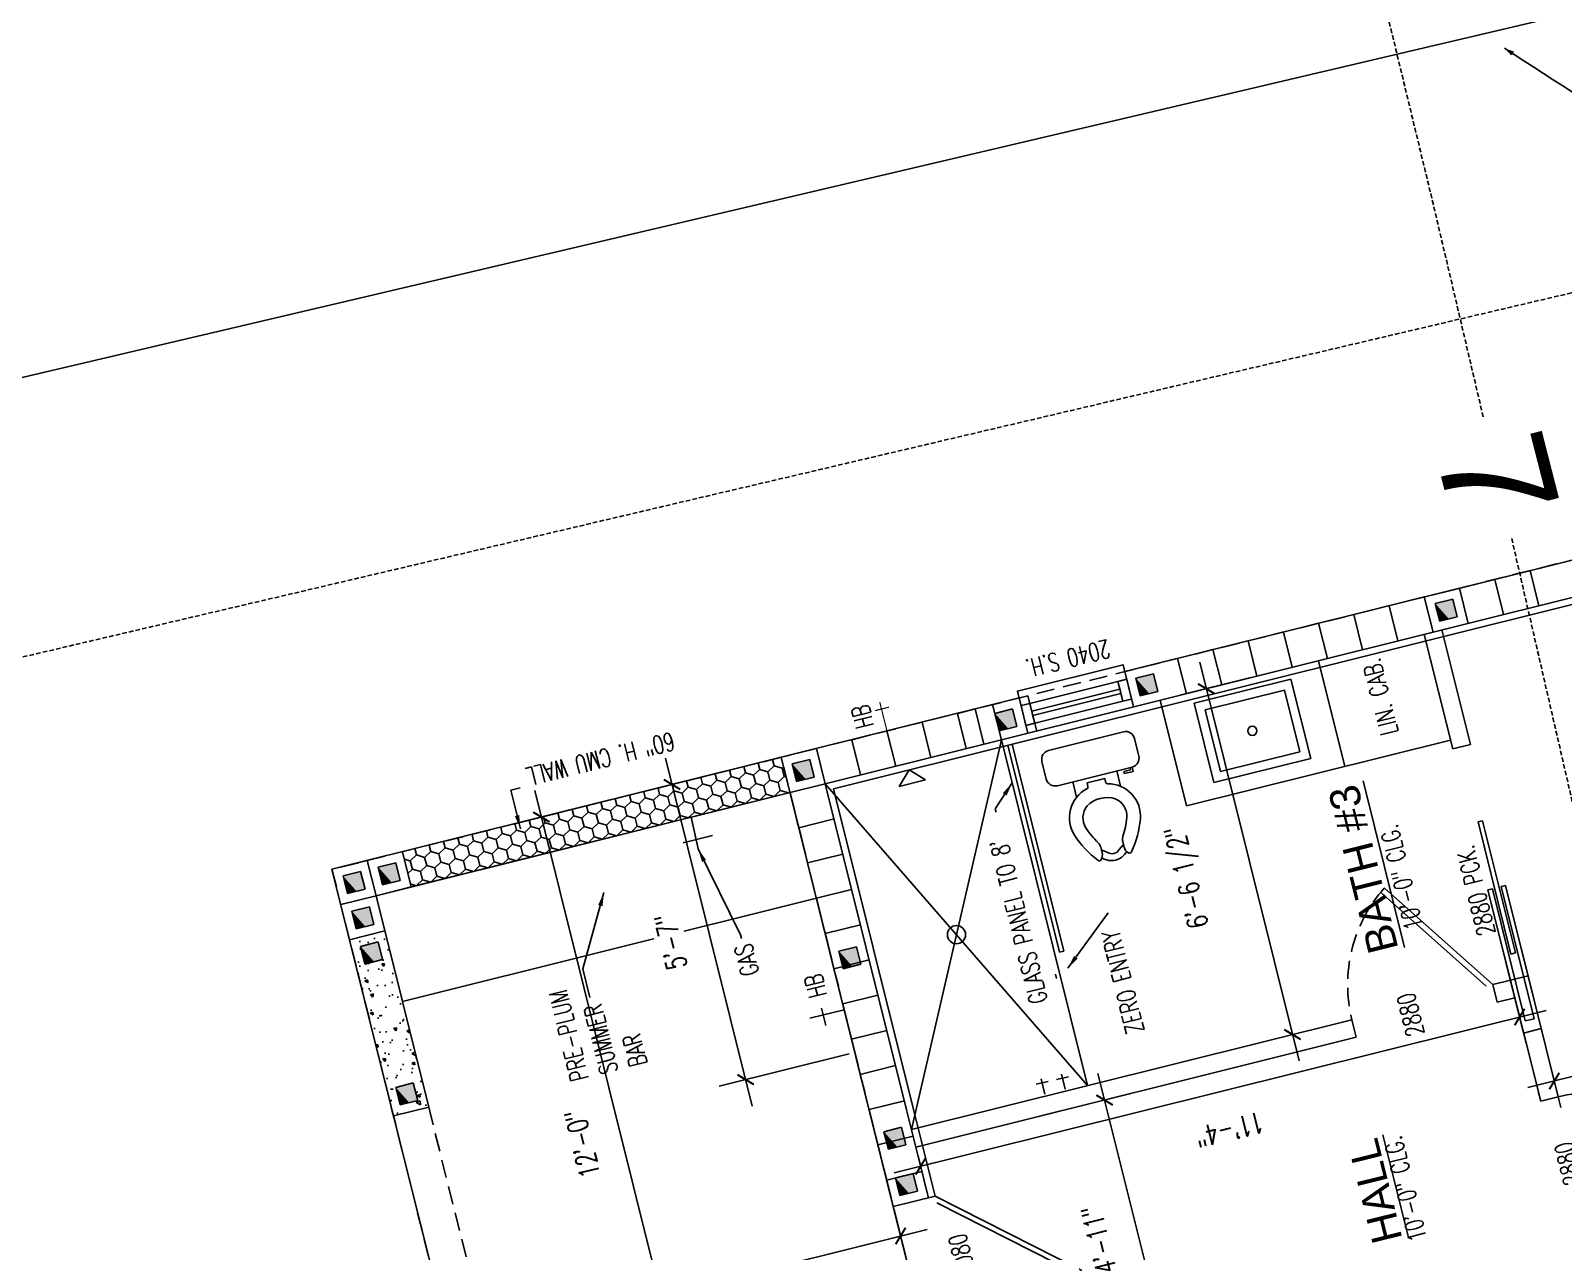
# Model space of a CAD drawing. Header units: inches. Extents: x -25328 to 8149, y -5530 to 4336.
# Drawn here: x -18442.4 to -18104.7, y 2830.9 to 3099.8 of the extents above; entities that cross this region are included whole.
import ezdxf
from ezdxf.enums import TextEntityAlignment as Align

# ---------------------------------------------------------------- set-up
doc = ezdxf.new("R2010")
doc.units = ezdxf.units.IN
doc.header["$LTSCALE"] = 16
doc.header["$MEASUREMENT"] = 0
doc.linetypes.add('HIDDEN', pattern=[0.375, 0.25, -0.125])
doc.linetypes.add('HIDDEN2', pattern=[0.1875, 0.125, -0.0625])
doc.layers.get('0').update_dxf_attribs({"linetype": 'CONTINUOUS'})
doc.layers.get('DEFPOINTS').update_dxf_attribs({"linetype": 'CONTINUOUS'})
doc.layers.add('AREA', color=7, linetype='HIDDEN', plot=False)
for name, color, linetype in [('B', 6, 'CONTINUOUS'), ('B1_1', 6, 'CONTINUOUS'), ('BLOCK', 8, 'CONTINUOUS'), ('CEILING', 8, 'CONTINUOUS'), ('CELLS', 165, 'CONTINUOUS'), ('CONC', 3, 'CONTINUOUS'), ('COUNTER', 2, 'CONTINUOUS'), ('DIM', 5, 'CONTINUOUS'), ('DIMS', 5, 'CONTINUOUS'), ('DOORS', 1, 'CONTINUOUS'), ('DRY WALL', 8, 'CONTINUOUS'), ('EASEMENT', 1, 'HIDDEN2'), ('EG_CONT-MNR', 21, 'HIDDEN'), ('FIXTURES', 2, 'CONTINUOUS'), ('PLUMBING', 4, 'CONTINUOUS'), ('TEXT', 11, 'CONTINUOUS'), ('TEXT ROOM', 3, 'CONTINUOUS'), ('TOPO', 30, 'CONTINUOUS'), ('WALLS EXT', 6, 'CONTINUOUS'), ('WALLS INT', 6, 'CONTINUOUS'), ('WINDOWS', 1, 'CONTINUOUS')]:
    doc.layers.add(name, color=color, linetype=linetype)
doc.styles.add('ATT', font='txt')
doc.styles.add('PAYTAS RM', font='romans.shx', dxfattribs={"width": 0.7, "height": 4.5})
doc.styles.add('PAYTS NOTES', font='romans.shx', dxfattribs={"width": 0.7, "height": 4.5})
doc.styles.get("Standard").update_dxf_attribs({"font": 'arial.ttf'})
doc.styles.add('TECHTXT', font='stylu.ttf', dxfattribs={"width": 0.7, "height": 2.1})
doc.styles.add('TEST', font='swissk.ttf', dxfattribs={"height": 4})
doc.dimstyles.new('DIM- PAYTAS', dxfattribs={"dimscale": 48, "dimtxt": 0.1, "dimasz": 0.0625, "dimexe": 0.125, "dimexo": 0.125, "dimgap": 0.125, "dimtad": 1, "dimdec": 1, "dimzin": 3, "dimdsep": 46, "dimlunit": 4, "dimtxsty": 'PAYTAS RM', "dimblk": 'ARCHTICK', "dimcen": 0.09, "dimdle": 0.125, "dimclrd": 5, "dimclre": 5, "dimclrt": 11, "dimadec": 0, "dimazin": 0, "dimtfac": 1, "dimtdec": 1, "dimtofl": 0, "dimtmove": 2, "dimatfit": 3, "dimfxl": 0, "dimfrac": 2, "dimtolj": 1, "dimtzin": 3, "dimarcsym": 0})
doc.dimstyles.new('TIES', dxfattribs={"dimscale": 3, "dimtxt": 0.7, "dimasz": 0.45, "dimexe": 0.175, "dimexo": 0.35, "dimgap": 0.1, "dimtad": 0, "dimzin": 0, "dimdsep": 46, "dimtxsty": 'TECHTXT', "dimblk": 'AR1', "dimcen": 0.35, "dimse1": 1, "dimse2": 1, "dimclrd": 256, "dimclre": 256, "dimclrt": 256, "dimaunit": 1, "dimadec": 3, "dimazin": 0, "dimtfac": 1, "dimtofl": 0, "dimtmove": 2, "dimatfit": 0, "dimldrblk": 'AR1', "dimfxl": 0, "dimtolj": 1, "dimtzin": 0, "dimlwd": -1, "dimlwe": 13, "dimarcsym": 0})

# ---------------------------------------------------------------- blocks, each defined once
blk = doc.blocks.new('AR1')
at = {"linetype": 'ByBlock', "lineweight": -2}
blk.add_line((-1, 0), (0, 0), dxfattribs=at)
for centre, radius, start, end in [((-0.22, 2.19), 2.19, 244.2254, 271.2824), ((-0.22, -2.19), 2.19, 88.7176, 115.7746), ((-1.25, 0), 0.251, 316.4507, 43.5493), ((-0.22, 2.19), 2.24, 249.0489, 257.1574), ((-0.22, -2.19), 2.24, 102.8426, 110.9511)]:
    blk.add_arc(centre, radius, start, end, dxfattribs=at)
blk = doc.blocks.new('15PTOI06')
at = {"color": 0, "linetype": 'ByBlock'}
for p, q in [((2, 10.5), (6, 10.5)), ((0, -8.5), (0, 8.5)), ((8, 8.5), (8, -8.5)), ((11.5, 5), (8, 5)), ((9, 2), (9.765178, 2)), ((9, -2), (9, 2)), ((23.431562, 2.5), (24.727861, 2.5)), ((24.931034, 1.327586), (24.062054, 2.5)), ((9.765178, -2), (9, -2)), ((23.431562, -2.5), (24.690476, -2.5)), ((24.931034, -1.327586), (24.062054, -2.5)), ((11.5, -5), (8, -5)), ((9, -6.5), (8.5, -6.5)), ((8.5, -6.5), (8.5, -8)), ((9, -8.5), (9, -6.5)), ((8.5, -8), (8, -8)), ((8, -8.5), (9, -8.5)), ((6, -10.5), (2, -10.5))]:
    blk.add_line(p, q, dxfattribs=at)
for centre, radius, start, end in [((2, 8.5), 2, 90, 180), ((6, 8.5), 2, 0, 90), ((17.25, 0.65), 7.210062, 71.816347, 166.116636), ((12, -13.75), 22.534695, 51.265418, 70.559965), ((17.25, 0.65), 4.210062, 71.816347, 142.891702), ((12, -13.75), 19.534695, 57.937508, 70.559965), ((25.787408, 3.438228), 0.5, 314.939898, 51.265418), ((9.765178, 2.5), 0.5, 270, 346.116636), ((19.118098, 0), 6.118098, 147.797266, 212.202734), ((23.431562, 4.5), 2, 237.937508, 270), ((24.727861, 4.5), 2, 270, 314.939898), ((23.666667, 0), 1.833333, 313.602819, 46.397181), ((23.166667, 0), 3.833333, 313.602819, 46.397181), ((9.765178, -2.5), 0.5, 13.883364, 90), ((17.25, -0.65), 7.210062, 193.883364, 288.183653), ((17.25, -0.65), 4.210062, 217.108298, 288.183653), ((12, 13.75), 19.534695, 289.440035, 302.062492), ((23.431562, -4.5), 2, 90, 122.062492), ((24.690476, -4.5), 2, 44.162471, 90), ((25.766527, -3.454957), 0.5, 308.665009, 44.162471), ((12, 13.75), 22.534695, 289.440035, 308.665009), ((2, -8.5), 2, 180, 270), ((6, -8.5), 2, 270, 0)]:
    blk.add_arc(centre, radius, start, end, dxfattribs=at)
at = {"color": 0, "linetype": 'ByBlock', "style": 'ATT', "flags": 3}
blk.add_attdef('ITEM', (0, -19.5), '', height=6, dxfattribs=at)
blk = doc.blocks.new('CELL')
at = {"layer": 'CELLS', "linetype": 'Continuous'}
for p, q in [((-1.99, -1.89), (-1.99, 2.11)), ((-1.99, 2.11), (2.01, 2.11)), ((2.01, 2.11), (2.01, -1.89)), ((2.01, -1.89), (-1.99, -1.89))]:
    blk.add_line(p, q, dxfattribs=at)
for points in [[(-1.99, 2.11), (-1.99, -1.89), (2.01, 2.11), (-0.07, -1.89)], [(2.01, 2.11), (-0.07, -1.89), (2.01, -0.79), (1.71, -1.89)], [(2.01, -0.79), (1.71, -1.89), (2.01, -1.89)]]:
    blk.add_solid(points, dxfattribs=at)
blk = doc.blocks.new('_ArchTick')
at = {"color": 0, "linetype": 'ByBlock', "const_width": 0.15}
blk.add_lwpolyline([(-0.5, -0.5), (0.5, 0.5)], dxfattribs=at)
blk = doc.blocks.new('*D448')
at = {"layer": 'DEFPOINTS', "color": 0, "transparency": 16777216}
for p in [(-24682.61, 3512.06), (-24682.61, 3503.86), (-24538.61, 3464.38)]:
    blk.add_point(p, dxfattribs=at)
at = {"layer": 'DIM', "color": 5, "lineweight": -2, "transparency": 16777216}
for p, q in [((-24538.61, 3470.38), (-24538.61, 3509.86)), ((-24682.61, 3506.06), (-24682.61, 3497.86)), ((-24532.61, 3503.86), (-24688.61, 3503.86))]:
    blk.add_line(p, q, dxfattribs=at)
at = {"layer": 'DIM', "color": 5, "lineweight": -2, "transparency": 16777216, "xscale": 3, "yscale": 3, "zscale": 3, "rotation": 180}
blk.add_blockref('_ArchTick', (-24682.61, 3503.86), dxfattribs=at)
at = {"layer": 'DIM', "color": 5, "lineweight": -2, "transparency": 16777216, "xscale": 3, "yscale": 3, "zscale": 3}
blk.add_blockref('_ArchTick', (-24538.61, 3503.86), dxfattribs=at)
at = {"layer": 'DIM', "color": 11, "transparency": 16777216, "insert": (-24610.61, 3512.53), "char_height": 4.5, "attachment_point": 5, "style": 'PAYTAS RM'}
blk.add_mtext('\\A1;12\'-0"', dxfattribs=at)
blk = doc.blocks.new('*D449')
at = {"layer": 'DEFPOINTS', "color": 0, "transparency": 16777216}
for p in [(-24682.61, 3507.4), (-24647.29, 3507.4), (-24682.61, 3449.4)]:
    blk.add_point(p, dxfattribs=at)
at = {"layer": 'DIM', "color": 5, "lineweight": -2, "transparency": 16777216}
for p, q in [((-24647.29, 3443.4), (-24647.29, 3513.4)), ((-24676.61, 3507.4), (-24641.29, 3507.4)), ((-24676.61, 3449.4), (-24641.29, 3449.4))]:
    blk.add_line(p, q, dxfattribs=at)
at = {"layer": 'DIM', "color": 5, "lineweight": -2, "transparency": 16777216, "xscale": 3, "yscale": 3, "zscale": 3}
for p, rotation in [((-24647.29, 3507.4), 90), ((-24647.29, 3449.4), 270)]:
    blk.add_blockref('_ArchTick', p, dxfattribs=dict(at, rotation=rotation))
at = {"layer": 'DIM', "color": 11, "transparency": 16777216, "insert": (-24660.55, 3474.51), "char_height": 4.5, "attachment_point": 5, "rotation": 90, "style": 'PAYTAS RM'}
blk.add_mtext('\\A1;4\'-10"', dxfattribs=at)
blk = doc.blocks.new('*D465')
at = {"layer": 'DEFPOINTS', "color": 0, "transparency": 16777216}
for p in [(-24649, 3301.4), (-24645.99, 3301.4), (-24636.61, 3157.4)]:
    blk.add_point(p, dxfattribs=at)
at = {"layer": 'DIMS', "color": 5, "lineweight": -2, "transparency": 16777216}
for p, q in [((-24649, 3151.4), (-24649, 3307.4)), ((-24651.99, 3301.4), (-24655, 3301.4)), ((-24642.61, 3157.4), (-24655, 3157.4))]:
    blk.add_line(p, q, dxfattribs=at)
at = {"layer": 'DIMS', "color": 5, "lineweight": -2, "transparency": 16777216, "xscale": 3, "yscale": 3, "zscale": 3}
for p, rotation in [((-24649, 3301.4), 90), ((-24649, 3157.4), 270)]:
    blk.add_blockref('_ArchTick', p, dxfattribs=dict(at, rotation=rotation))
at = {"layer": 'DIMS', "color": 11, "transparency": 16777216, "insert": (-24657.68, 3229.4), "char_height": 4.5, "attachment_point": 5, "rotation": 90, "style": 'PAYTAS RM'}
blk.add_mtext('\\A1;12\'-0"', dxfattribs=at)
blk = doc.blocks.new('*D466')
at = {"layer": 'DEFPOINTS', "color": 0, "transparency": 16777216}
for p in [(-24625.11, 3354.9), (-24546.61, 3354.9), (-24546.61, 3339.07)]:
    blk.add_point(p, dxfattribs=at)
at = {"layer": 'DIMS', "color": 5, "lineweight": -2, "transparency": 16777216}
for p, q in [((-24546.61, 3345.07), (-24546.61, 3360.9)), ((-24631.11, 3354.9), (-24540.61, 3354.9))]:
    blk.add_line(p, q, dxfattribs=at)
at = {"layer": 'DIMS', "color": 5, "lineweight": -2, "transparency": 16777216, "xscale": 3, "yscale": 3, "zscale": 3, "rotation": 180}
blk.add_blockref('_ArchTick', (-24625.11, 3354.9), dxfattribs=at)
at = {"layer": 'DIMS', "color": 5, "lineweight": -2, "transparency": 16777216, "xscale": 3, "yscale": 3, "zscale": 3}
blk.add_blockref('_ArchTick', (-24546.61, 3354.9), dxfattribs=at)
at = {"layer": 'DIMS', "color": 11, "transparency": 16777216, "insert": (-24585.86, 3368.5), "char_height": 4.5, "attachment_point": 5, "style": 'PAYTAS RM'}
blk.add_mtext('\\A1;6\'-6 1/2"', dxfattribs=at)
blk = doc.blocks.new('A$C1FC876C1')
at = {"layer": 'DOORS'}
for p, q in [((0, 18.07), (26.42, 0)), ((26.42, 1.5), (0.72, 19.08)), ((26.42, 0), (26.42, 1.5))]:
    blk.add_line(p, q, dxfattribs=at)
at = {"layer": 'DOORS', "color": 8, "linetype": 'HIDDEN'}
blk.add_arc((26.45, -0.07), 32.07, 90.0483, 145.5621, dxfattribs=at)
blk = doc.blocks.new('*D470')
at = {"layer": 'CONC', "color": 5, "lineweight": -2, "transparency": 16777216}
for p, q in [((-24633.47, 3447.4), (-24633.47, 3299.4)), ((-24631.11, 3441.4), (-24639.47, 3441.4)), ((-24631.11, 3305.4), (-24639.47, 3305.4))]:
    blk.add_line(p, q, dxfattribs=at)
at = {"layer": 'DEFPOINTS', "color": 0, "transparency": 16777216}
for p in [(-24625.11, 3441.4), (-24633.47, 3305.4), (-24625.11, 3305.4)]:
    blk.add_point(p, dxfattribs=at)
at = {"layer": 'CONC', "color": 5, "lineweight": -2, "transparency": 16777216, "xscale": 3, "yscale": 3, "zscale": 3}
for p, rotation in [((-24633.47, 3441.4), 90), ((-24633.47, 3305.4), 270)]:
    blk.add_blockref('_ArchTick', p, dxfattribs=dict(at, rotation=rotation))
at = {"layer": 'CONC', "color": 11, "transparency": 16777216, "insert": (-24642.15, 3373.4), "char_height": 4.5, "attachment_point": 5, "rotation": 90, "style": 'PAYTAS RM'}
blk.add_mtext('\\A1;11\'-4"', dxfattribs=at)
blk = doc.blocks.new('A$C525b841c')
at = {"layer": 'FIXTURES'}
for p, q in [((0, 0), (0, 22)), ((0, 22), (18, 22)), ((18, 22), (18, 0)), ((2, 20), (16, 20)), ((2, 2), (2, 20)), ((16, 20), (16, 2)), ((16, 2), (2, 2)), ((18, 0), (0, 0))]:
    blk.add_line(p, q, dxfattribs=at)
blk.add_circle((9, 11), 1, dxfattribs=at)
blk = doc.blocks.new('pv_dr_pocket')
at = {"linetype": 'ByBlock'}
for p, q in [((0, 4), (13, 4)), ((0, 4), (0, 3)), ((0, 3), (12, 3)), ((12, 3), (12, 1)), ((13, 4), (13, 0)), ((-6.02, 2.5), (5.98, 2.5)), ((-6.02, 1.5), (-6.02, 2.5)), ((-6.02, 1.5), (5.98, 1.5)), ((5.98, 1.5), (5.98, 2.5)), ((5.98, 1.5), (5.98, 2.5)), ((0, 1), (12, 1)), ((0, 1), (0, 0)), ((0, 0), (13, 0))]:
    blk.add_line(p, q, dxfattribs=at)
blk = doc.blocks.new('*D478')
at = {"layer": 'DEFPOINTS', "color": 0, "transparency": 16777216}
for p in [(-24605.61, 3474.19), (-24538.61, 3449.4), (-24605.61, 3444.65)]:
    blk.add_point(p, dxfattribs=at)
at = {"layer": 'DIM', "color": 5, "lineweight": -2, "transparency": 16777216}
for p, q in [((-24605.61, 3450.65), (-24605.61, 3480.19)), ((-24538.61, 3455.4), (-24538.61, 3480.19)), ((-24532.61, 3474.19), (-24611.61, 3474.19))]:
    blk.add_line(p, q, dxfattribs=at)
at = {"layer": 'DIM', "color": 5, "lineweight": -2, "transparency": 16777216, "xscale": 3, "yscale": 3, "zscale": 3, "rotation": 180}
blk.add_blockref('_ArchTick', (-24605.61, 3474.19), dxfattribs=at)
at = {"layer": 'DIM', "color": 5, "lineweight": -2, "transparency": 16777216, "xscale": 3, "yscale": 3, "zscale": 3}
blk.add_blockref('_ArchTick', (-24538.61, 3474.19), dxfattribs=at)
at = {"layer": 'DIM', "color": 11, "transparency": 16777216, "insert": (-24572.11, 3482.87), "char_height": 4.5, "attachment_point": 5, "style": 'PAYTAS RM', "bg_fill": 3, "box_fill_scale": 1.25, "bg_fill_color": 256, "bg_fill_true_color": 13158600, "bg_fill_transparency": 0}
blk.add_mtext('\\A1;5\'-7"', dxfattribs=at)
blk = doc.blocks.new('*D514')
at = {"layer": 'DEFPOINTS', "color": 0, "transparency": 16777216}
for p in [(-24629.11, 3418.99), (-24688.11, 3416.38), (-24629.11, 3398.56)]:
    blk.add_point(p, dxfattribs=at)
at = {"layer": 'WALLS INT', "color": 5, "lineweight": -2, "transparency": 16777216}
for p, q in [((-24688.11, 3410.38), (-24688.11, 3392.56)), ((-24629.11, 3412.99), (-24629.11, 3392.56)), ((-24694.11, 3398.56), (-24623.11, 3398.56))]:
    blk.add_line(p, q, dxfattribs=at)
at = {"layer": 'WALLS INT', "color": 5, "lineweight": -2, "transparency": 16777216, "xscale": 3, "yscale": 3, "zscale": 3, "rotation": 180}
blk.add_blockref('_ArchTick', (-24688.11, 3398.56), dxfattribs=at)
at = {"layer": 'WALLS INT', "color": 5, "lineweight": -2, "transparency": 16777216, "xscale": 3, "yscale": 3, "zscale": 3}
blk.add_blockref('_ArchTick', (-24629.11, 3398.56), dxfattribs=at)
at = {"layer": 'WALLS INT', "color": 11, "transparency": 16777216, "insert": (-24658.61, 3407.24), "char_height": 4.5, "attachment_point": 5, "style": 'PAYTAS RM', "bg_fill": 3, "box_fill_scale": 1.25, "bg_fill_color": 256, "bg_fill_true_color": 13158600, "bg_fill_transparency": 0}
blk.add_mtext('\\A1;4\'-11"', dxfattribs=at)
blk = doc.blocks.new('A$Cbfb5cab8')
at = {"layer": 'DIM'}
h = blk.add_hatch(dxfattribs=at)
h.set_pattern_fill('AR-CONC', color=256)
h.set_pattern_definition([(50, (4603.4647, -1479.6814), (7.172602, -0.627521), [0.75, -8.25]), (355, (4603.465, -1479.6814), (-1.387513, 7.521921), [0.6, -6.6]), (100.45144, (4604.0624, -1479.734), (5.785088, 6.8944), [0.637402, -7.011421]), (46.1842, (4603.465, -1477.681), (10.672413, -1.655193), [1.125, -12.375]), (96.63564, (4604.354, -1477.819), (9.34662, 9.741186), [0.956103, -10.517138]), (351.18416, (4603.465, -1477.681), (9.34662, 9.741186), [0.9, -9.9]), (21, (4604.4647, -1478.1814), (5.9690705, -4.026189), [0.75, -8.25]), (326, (4604.465, -1478.1814), (2.433153, 7.2515), [0.6, -6.6]), (71.45144, (4604.962, -1478.517), (8.402224, 3.225312), [0.637402, -7.011421]), (37.5, (4603.4647, -1479.6814), (0.1215986, 3.3289385), [0, -6.52, 0, -6.7, 0, -6.625]), (7.5, (4603.4647, -1479.6814), (2.6306954, 3.944117), [0, -3.82, 0, -6.37, 0, -2.525]), (327.5, (4601.2347, -1479.6814), (5.3382244, -0.2255487), [0, -2.5, 0, -7.8, 0, -10.35]), (317.5, (4600.2347, -1479.6814), (5.8318617, 1.00105), [0, -3.25, 0, -5.18, 0, -7.35])])
h.paths.add_polyline_path([(787.07, 1074.13), (787.07, 1082.13), (747.07, 1082.13), (747.07, 1074.13)])
h.paths.add_polyline_path([(753.07, 1076.13), (749.07, 1076.13), (749.07, 1080.13), (753.07, 1080.13)], flags=16)
h.paths.add_polyline_path([(781.07, 1076.13), (781.07, 1080.13), (785.07, 1080.13), (785.07, 1076.13)], flags=16)
at = {"layer": 'WALLS INT'}
h = blk.add_hatch(dxfattribs=at)
h.set_pattern_fill('HONEY', color=165, scale=15, style=0)
h.set_pattern_definition([(0, (4603.4647, -1497.6814), (2.8125, 1.62379763), [1.875, -3.75]), (120, (4603.4647, -1497.6814), (-2.8125, 1.62379763), [1.875, -3.75]), (60, (4603.4647, -1497.6814), (6e-16, 3.24759526), [-3.75, 1.875])])
h.paths.add_polyline_path([(795.07, 980.13), (803.07, 980.13), (803.07, 1066.13), (795.07, 1066.13)])
at = {"layer": 'AREA'}
blk.add_lwpolyline([(507.07, 424.13), (707.07, 424.13), (707.07, 396.13), (803.07, 396.13), (803.07, 980.13), (659.07, 980.13), (659.07, 1038.13), (486.85, 1038.13), (486.85, 1038.13), (486.85, 920.11), (225.07, 920.11)], dxfattribs=at)
at = {"layer": 'B1_1'}
blk.add_line((712.57, 836.13), (712.57, 836.13), dxfattribs=at)
at = {"layer": 'BLOCK'}
for p, q in [((787.07, 1082.13), (787.07, 1074.13)), ((795.07, 1082.13), (795.07, 1074.13)), ((795.07, 1074.13), (803.07, 1074.13)), ((795.07, 1066.13), (803.07, 1066.13)), ((707.07, 980.13), (707.07, 972.13)), ((715.07, 980.13), (715.07, 972.13)), ((723.07, 980.13), (723.07, 972.13)), ((763.07, 980.13), (763.07, 972.13)), ((771.07, 980.13), (771.07, 972.13)), ((779.07, 980.13), (779.07, 972.13)), ((779.07, 980.13), (779.07, 972.13)), ((787.07, 980.13), (787.07, 972.13)), ((795.07, 980.13), (795.07, 972.13)), ((795.07, 972.13), (803.07, 972.13)), ((795.07, 964.13), (803.07, 964.13)), ((795.07, 956.13), (803.07, 956.13)), ((795.07, 948.13), (803.07, 948.13)), ((795.07, 940.13), (803.07, 940.13)), ((795.07, 936.13), (803.07, 936.13)), ((795.07, 932.13), (803.07, 932.13)), ((795.07, 924.13), (803.07, 924.13)), ((795.07, 890.13), (803.07, 890.13)), ((795.07, 882.13), (803.07, 882.13)), ((795.07, 874.13), (803.07, 874.13)), ((795.07, 866.13), (803.07, 866.13)), ((795.07, 858.13), (803.07, 858.13)), ((795.07, 850.13), (803.07, 850.13)), ((795.07, 842.13), (803.07, 842.13)), ((795.07, 834.13), (803.07, 834.13)), ((795.07, 826.13), (803.07, 826.13)), ((795.07, 818.13), (803.07, 818.13)), ((795.07, 810.13), (803.07, 810.13))]:
    blk.add_line(p, q, dxfattribs=at)
at = {"layer": 'CEILING', "linetype": 'HIDDEN'}
blk.add_line((747.07, 1074.13), (459.07, 1074.13), dxfattribs=at)
at = {"layer": 'CONC'}
for p, q in [((217.07, 1082.13), (803.07, 1082.13)), ((803.07, 980.13), (803.07, 1082.13)), ((716.57, 932.13), (795.07, 972.13)), ((795.07, 932.13), (716.57, 972.13)), ((790.57, 956.46), (793.57, 953.46)), ((790.57, 956.46), (790.57, 950.46)), ((790.57, 950.46), (793.57, 953.46)), ((719.57, 940.37), (719.62, 943.06)), ((717.05, 941.76), (720.49, 941.7)), ((716.98, 937.15), (720.42, 937.09)), ((719.5, 935.77), (719.54, 938.45))]:
    blk.add_line(p, q, dxfattribs=at)
blk.add_circle((755.82, 952.13), 2, dxfattribs=at)
at = {"layer": 'COUNTER'}
for p, q in [((771.07, 1074.13), (771.07, 980.13)), ((771.07, 836.13), (771.07, 896.13)), ((771.07, 896.13), (795.07, 896.13))]:
    blk.add_line(p, q, dxfattribs=at)
at = {"layer": 'DIM'}
for p, q in [((795.07, 1066.13), (803.07, 1066.13)), ((789.98, 1005.63), (789.98, 999)), ((795.07, 1002.57), (787.94, 1002.79)), ((742.07, 933.09), (741.13, 933.09)), ((716.57, 836.13), (716.57, 832.13))]:
    blk.add_line(p, q, dxfattribs=at)
at = {"layer": 'DOORS'}
for p, q in [((699.57, 970.63), (676.48, 943.99)), ((677.33, 943.24), (701.07, 970.63)), ((716.57, 841.63), (742.27, 859.2)), ((742.99, 858.19), (716.57, 840.13))]:
    blk.add_line(p, q, dxfattribs=at)
at = {"layer": 'DOORS', "color": 8, "linetype": 'HIDDEN'}
blk.add_arc((716.54, 840.06), 32.07, 34.4379, 89.9517, dxfattribs=at)
at = {"layer": 'DRY WALL'}
for p, q in [((721.07, 970.63), (701.07, 970.63)), ((793.57, 970.63), (721.07, 970.63)), ((793.57, 400.13), (793.57, 970.63))]:
    blk.add_line(p, q, dxfattribs=at)
at = {"layer": 'PLUMBING', "const_width": 0.25}
for points in [[(803.07, 956.13), (809.63, 956.13)], [(808.04, 954.43), (808.04, 957.59)]]:
    blk.add_lwpolyline(points, dxfattribs=at)
at = {"layer": 'WALLS EXT'}
for p, q in [((747.07, 1074.13), (747.07, 1082.13)), ((787.07, 1074.13), (787.07, 1082.13)), ((803.07, 1074.13), (803.07, 1082.13)), ((747.07, 1074.13), (795.07, 1074.13)), ((795.07, 980.13), (795.07, 1074.13)), ((795.07, 1066.13), (795.07, 1074.13)), ((795.07, 1066.13), (795.07, 980.13)), ((803.07, 980.13), (659.07, 980.13)), ((803.07, 926.13), (803.07, 980.13)), ((721.07, 972.13), (701.07, 972.13)), ((795.07, 972.13), (721.07, 972.13)), ((795.07, 468.13), (795.07, 972.13)), ((795.07, 932.13), (716.57, 932.13)), ((803.07, 826.13), (803.07, 902.13)), ((803.07, 730.13), (803.07, 828.13))]:
    blk.add_line(p, q, dxfattribs=at)
at = {"layer": 'WALLS INT'}
for p, q in [((701.07, 970.63), (701.07, 980.13)), ((712.57, 872.13), (712.57, 972.13)), ((716.57, 872.13), (716.57, 972.13)), ((746.57, 930.08), (746.57, 931.08)), ((746.57, 931.08), (793.57, 931.08)), ((746.57, 930.08), (793.57, 930.08)), ((712.57, 872.13), (716.57, 872.13)), ((771.07, 860.13), (795.07, 860.13)), ((712.57, 836.13), (712.57, 840.13)), ((712.57, 840.13), (716.57, 840.13)), ((716.57, 836.13), (716.57, 840.13)), ((689.07, 836.13), (722.57, 836.13)), ((689.07, 832.13), (689.07, 836.13)), ((706.57, 836.13), (712.57, 836.13)), ((769.07, 836.13), (795.07, 836.13)), ((769.07, 836.13), (769.07, 832.13)), ((689.07, 832.13), (722.57, 832.13)), ((769.07, 832.13), (795.07, 832.13))]:
    blk.add_line(p, q, dxfattribs=at)
at = {"layer": 'WALLS INT', "linetype": 'HIDDEN'}
blk.add_line((691.07, 836.13), (689.07, 836.13), dxfattribs=at)
at = {"layer": 'WINDOWS'}
for p, q in [((796.83, 924.13), (796.83, 926.13)), ((796.83, 926.13), (801.33, 926.13)), ((801.33, 926.13), (801.33, 924.13)), ((796.83, 924.13), (796.83, 904.13)), ((799.08, 924.13), (796.83, 924.13)), ((801.33, 924.13), (796.83, 924.13)), ((801.33, 924.13), (796.83, 924.13)), ((798.58, 904.13), (798.58, 924.13)), ((799.58, 904.13), (799.58, 924.13)), ((801.33, 904.13), (801.33, 924.13)), ((799.08, 904.13), (796.83, 904.13)), ((796.83, 904.13), (796.83, 902.13)), ((796.83, 904.13), (801.33, 904.13)), ((796.83, 902.13), (801.33, 902.13)), ((801.33, 904.13), (799.08, 904.13)), ((801.33, 902.13), (801.33, 904.13))]:
    blk.add_line(p, q, dxfattribs=at)
blk.add_lwpolyline([(795.07, 926.13), (804.63, 926.13), (804.63, 902.13), (795.07, 902.13)], dxfattribs=at)
at = {"layer": 'CELLS', "xscale": -1, "rotation": 270}
for p in [(750.96, 1078.12), (782.96, 1078.12), (790.96, 1078.12), (798.96, 1078.12), (798.96, 1070.12), (704.96, 976.12), (715.46, 976.12), (756.46, 976.12), (798.96, 976.12), (798.96, 930.12), (798.96, 898.12), (798.96, 898.12), (798.96, 830.12), (798.96, 830.12)]:
    blk.add_blockref('CELL', p, dxfattribs=at)
at = {"layer": 'CELLS', "color": 2, "xscale": -1, "rotation": 270}
blk.add_blockref('A$C1FC876C1', (657.07, 805.71), dxfattribs=at)
at = {"layer": 'DIM', "xscale": -1, "rotation": 180}
blk.add_blockref('A$C525b841c', (774.61, 889.01), dxfattribs=at)
at = {"layer": 'DOORS', "xscale": -2.5}
blk.add_blockref('pv_dr_pocket', (737.07, 832.13), dxfattribs=at)
at = {"layer": 'FIXTURES', "color": 2, "xscale": -1}
blk.add_blockref('15PTOI06', (790.28, 914.13), dxfattribs=at)
at = {"layer": 'TEXT', "style": 'PAYTS NOTES', "width": 0.7}
blk.add_text('HB', height=4, dxfattribs=at).set_placement((804.81, 958.61))
at = {"layer": 'TEXT', "char_height": 4, "attachment_point": 1, "style": 'PAYTS NOTES'}
for s, insert, width in [('\\A1;PRE-PLUM SUMMER BAR', (744.62, 1042.37), 23.0319), ('\\A1;GAS', (758.05, 1000.33), 23.0319), ('\\A1; 3080 ', (680.2, 970.05), 40.4925), ("\\A1;GLASS PANEL TO 8'", (736.75, 940.15), 42.5614), ('\\A1;ZERO ENTRY', (725.16, 921.1), 37.5477), ('\\pt4.004,8.009,12;10\'-0" CLG.', (665.73, 871.74), 83.9529), ('\\pt4.004,8.009,12;2880 ', (709.69, 861.33), 23.9529), ('\\pt4.004,8.009,12;10\'-0" CLG.', (732.52, 855.98), 83.9529), ('\\pt4.004,8.009,12;LIN. CAB. ', (775.47, 850.86), 23.9529), ('\\pt4.004,8.009,12;2880 PCK. ', (727.43, 840.79), 23.9529), ('\\pt4.004,8.009,12;2880 ', (669.46, 835.59), 23.9529)]:
    blk.add_mtext(s, dxfattribs=dict(at, insert=insert, width=width))
at = {"layer": 'TEXT', "char_height": 4, "width": 65.4658, "rotation": 90, "style": 'PAYTS NOTES'}
for s, insert, attachment_point in [('\\A1;60" H. CMU WALL', (814.33, 1035.62), 9), ('\\A1;2040 S.H.', (806.88, 904.1), 1)]:
    blk.add_mtext(s, dxfattribs=dict(at, insert=insert, attachment_point=attachment_point))
at = {"layer": 'TEXT', "style": 'PAYTS NOTES'}
blk.add_attdef('D.W.', text='', height=4, dxfattribs=at).set_placement((561.19, 739.15), align=Align.MIDDLE_CENTER)
at = {"layer": 'TEXT ROOM', "char_height": 5, "width": 67.7245, "attachment_point": 8, "style": 'TEST'}
for s, insert in [('{\\fSansSerif|b0|i0|c2|p2;\\H1.333x;\\LHALL}', (678.66, 872.99)), ('{\\fSansSerif|b0|i0|c2|p2;\\H1.333x;\\LBATH #3}', (748.11, 858.28))]:
    blk.add_mtext(s, dxfattribs=dict(at, insert=insert))
at = {"layer": 'CONC'}
dim = blk.add_linear_dim(base=(708.21, 836.13), p1=(716.57, 972.13), p2=(716.57, 836.13), angle=90, dimstyle='DIM- PAYTAS', dxfattribs=at)
dim.commit()
dim.dimension.update_dxf_attribs({"geometry": '*D470', "text_midpoint": (699.53, 904.13), "insert": (25341.68, -2469.27)})
at = {"layer": 'DIM'}
dim = blk.add_linear_dim(base=(659.07, 1034.58), p1=(803.07, 995.11), p2=(659.07, 1042.79), dimstyle='DIM- PAYTAS', dxfattribs=at)
dim.commit()
dim.dimension.update_dxf_attribs({"geometry": '*D448', "text_midpoint": (731.07, 1043.26), "insert": (25341.68, -2469.27)})
dim = blk.add_linear_dim(base=(694.38, 1038.13), p1=(659.07, 980.13), p2=(659.07, 1038.13), angle=90, dimstyle='DIM- PAYTAS', dxfattribs=at)
dim.commit()
dim.dimension.update_dxf_attribs({"geometry": '*D449', "text_midpoint": (681.13, 1005.23), "dimtype": 128, "insert": (25341.68, -2469.27)})
at = {"layer": 'DIMS'}
dim = blk.add_linear_dim(base=(795.07, 885.62), p1=(716.57, 885.62), p2=(795.07, 869.8), dimstyle='DIM- PAYTAS', dxfattribs=at)
dim.commit()
dim.dimension.update_dxf_attribs({"geometry": '*D466', "text_midpoint": (755.82, 899.22), "dimtype": 128, "insert": (25341.68, -2469.27)})
dim = blk.add_linear_dim(base=(692.68, 832.13), p1=(705.07, 688.13), p2=(695.69, 832.13), angle=90, dimstyle='DIM- PAYTAS', dxfattribs=at)
dim.commit()
dim.dimension.update_dxf_attribs({"geometry": '*D465', "text_midpoint": (684, 760.13), "insert": (25341.68, -2469.27)})
at = {"layer": 'CONC'}
blk.add_leader([(783.61, 1025.23), (768.42, 1033.83), (761.89, 1033.85)], dimstyle='DIM- PAYTAS', override={"dimgap": 0.125, "dimtad": 0}, dxfattribs=at)
at = {"layer": 'DIM'}
for points in [[(801.69, 1039.71), (810.44, 1039.71), (810.44, 1037.58)], [(787.94, 1002.79), (767.26, 998.33), (766.46, 998.25)]]:
    blk.add_leader(points, dimstyle='DIM- PAYTAS', override={"dimgap": 0.125, "dimtad": 0, "dimtfill": 1, "dimarcsym": 2}, dxfattribs=at)
at = {"layer": 'DIMS'}
blk.add_leader([(742.7, 930.1), (752.37, 918.53)], dimstyle='DIM- PAYTAS', override={"dimgap": 0.125, "dimtad": 0}, dxfattribs=at)
at = {"layer": 'WALLS INT'}
blk.add_leader([(785.28, 932.13), (780.67, 937.13), (779.9, 937.13)], dimstyle='DIM- PAYTAS', override={"dimgap": 0.125, "dimtad": 0, "dimtfill": 1, "dimarcsym": 2}, dxfattribs=at)
at = {"layer": 'DIM'}
dim = blk.add_linear_dim(base=(736.07, 1004.92), p1=(803.07, 980.13), p2=(736.07, 975.38), angle=180, dimstyle='DIM- PAYTAS', override={"dimtfill": 1, "dimarcsym": 2}, dxfattribs=at)
dim.commit()
dim.dimension.update_dxf_attribs({"geometry": '*D478', "text_midpoint": (769.57, 1013.6), "insert": (25341.68, -2469.27)})
at = {"layer": 'AREA'}
blk.add_lwpolyline([(217.07, 1082.13), (217.07, 1064.13), (225.07, 1064.13), (225.07, 920.11), (486.85, 920.11), (486.85, 1038.13), (659.07, 1038.13), (659.07, 980.13), (803.07, 980.13), (803.07, 1082.13), (217.07, 1082.13)], dxfattribs=at)
at = {"layer": 'BLOCK'}
for p, q in [((731.07, 980.13), (731.07, 972.13)), ((739.07, 980.13), (739.07, 972.13)), ((747.07, 980.13), (747.07, 972.13)), ((755.07, 980.13), (755.07, 972.13))]:
    blk.add_line(p, q, dxfattribs=at)
at = {"layer": 'WALLS INT'}
for p, q in [((745.77, 980.13), (745.77, 987.91)), ((743.39, 984.87), (747.31, 984.87))]:
    blk.add_line(p, q, dxfattribs=at)
at = {"layer": 'TEXT', "insert": (749.79, 987), "char_height": 4, "width": 23.0319, "attachment_point": 1, "style": 'PAYTS NOTES'}
blk.add_mtext('\\A1;HB', dxfattribs=at)
at = {"layer": 'WALLS INT'}
dim = blk.add_linear_dim(base=(712.57, 929.29), p1=(653.57, 947.11), p2=(712.57, 949.72), dimstyle='DIM- PAYTAS', override={"dimtfill": 1, "dimarcsym": 2}, dxfattribs=at)
dim.commit()
dim.dimension.update_dxf_attribs({"geometry": '*D514', "text_midpoint": (683.07, 937.97), "insert": (25341.68, -2469.27)})

msp = doc.modelspace()

# ---------------------------------------------------------------- linework, layer by layer
at = {"layer": 'B', "flags": 128}
msp.add_lwpolyline([(-18647.66530345, 2975.65369214), (-17129.06894336, 3332.67623361)], dxfattribs=at)
at = {"layer": 'EASEMENT', "ltscale": 0.5}
msp.add_lwpolyline([(-18633.93366724, 2917.24613983), (-17232.15241177, 3246.80540888)], dxfattribs=at)
at = {"layer": 'EG_CONT-MNR', "ltscale": 0.25}
for points in [[(-18169.12066787, 3205.7721115), (-18159.00223392, 3166.07352695), (-18147.6819629, 3120.6887165), (-18133.95801923, 3063.93145046), (-18122.36513205, 3014.63357645)], [(-18116.12288243, 2987.96802319), (-18100.76672229, 2921.22845802), (-18087.52376417, 2861.96175772), (-18080.00432817, 2825.54206962), (-18075.79221788, 2800.53008181), (-18071.28712131, 2770.18479996), (-18064.0026808, 2722.81637364), (-18055.90835192, 2666.93954258), (-18050.08754773, 2616.12021055), (-18048.81216878, 2580.62865367), (-18051.10807962, 2557.55268755), (-18055.18963427, 2540.68451967)]]:
    msp.add_lwpolyline(points, dxfattribs=at)

# ---------------------------------------------------------------- texts
msp.add_text('7', height=24, rotation=284.3564147949, dxfattribs=at).set_placement((-18119.23792116, 3001.33534921), align=Align.MIDDLE_CENTER)

# ---------------------------------------------------------------- leaders
at = {"layer": 'TOPO', "path_type": 1}
msp.add_leader([(-18117.71184907, 3095.94611981), (-18049.13206809, 3051.72689713)], dimstyle='TIES', override={"dimasz": 0.6}, dxfattribs=at)

# ---------------------------------------------------------------- next in the draw order: block references
at = {"layer": 'WALLS INT', "rotation": 103.9996915097315}
msp.add_blockref('A$Cbfb5cab8', (-17131.7484794, 2397.66634086), dxfattribs=at)

doc.saveas('drawing.dxf')
